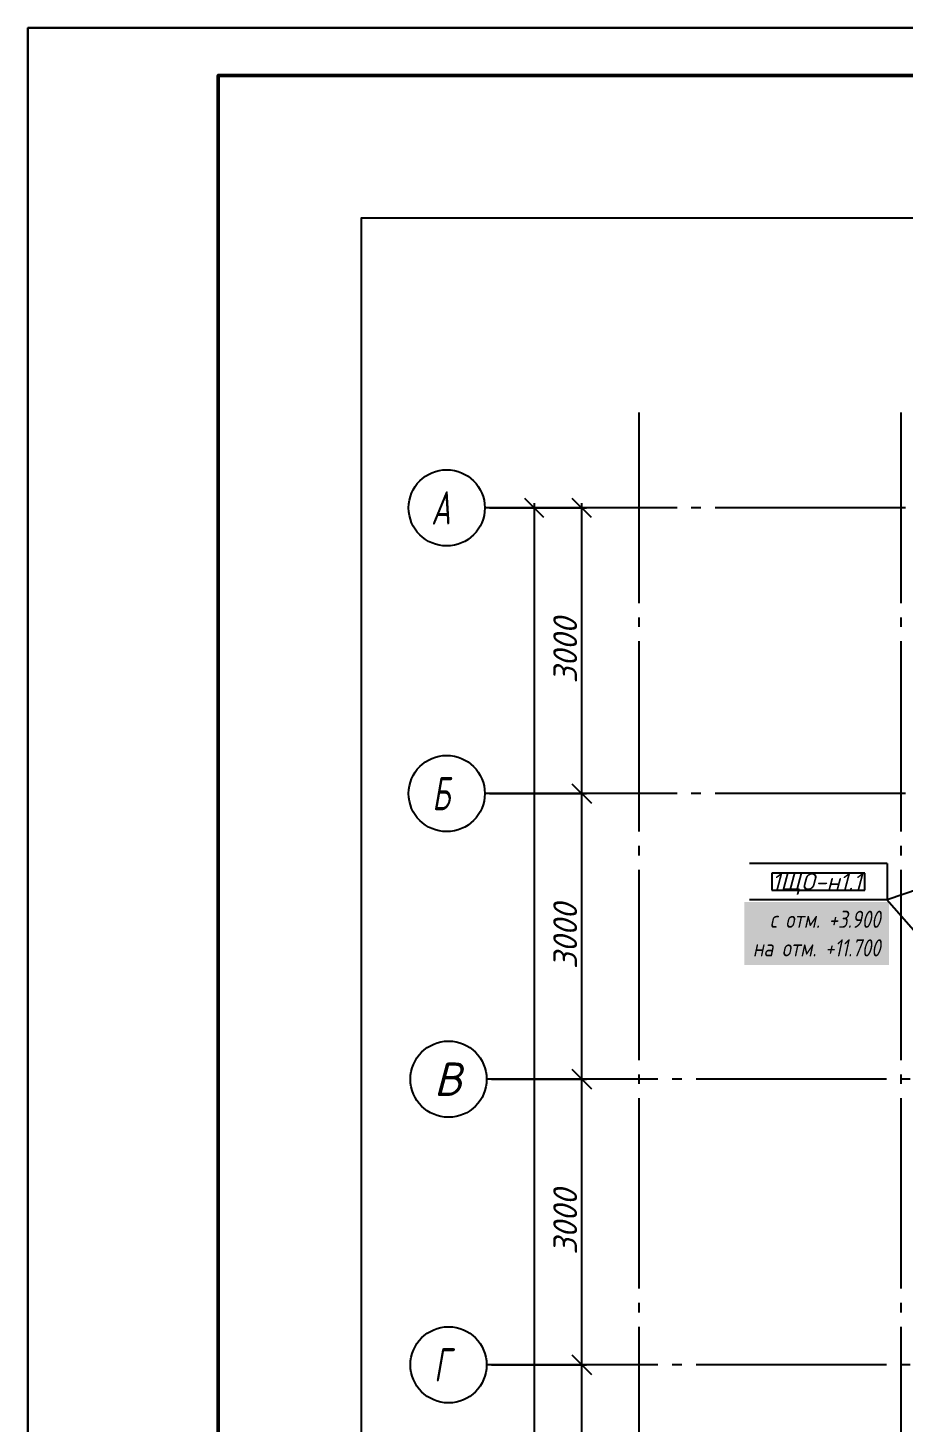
# Model space of a CAD drawing. Header units: millimetres. Extents: x 0 to 1286, y 0 to 420.
# Drawn here: x 0 to 91.9, y 273.6 to 420 of the extents above; entities that cross this region are included whole.
import ezdxf

# ---------------------------------------------------------------- set-up
doc = ezdxf.new("R2010")
doc.units = ezdxf.units.MM
doc.linetypes.add('ГОСТ 2.303 5', pattern=[24, 20, -1.5, 1, -1.5])
for name, color, linetype in [('Viewport1ForCustomObjects_0', 7, 'Continuous'), ('Viewport2ForCustomObjects_0', 7, 'Continuous'), ('Рамка', 7, 'Continuous'), ('Строительные оси', 7, 'Continuous'), ('ЭО_РАБОЧЕЕ ОСВЕЩЕНИЕ', 7, 'Continuous')]:
    doc.layers.add(name, color=color, linetype=linetype)
doc.styles.add('1.8', font='isocpeui.ttf', dxfattribs={"height": 1.8})
doc.styles.add('2.5', font='isocpeui.ttf')
doc.styles.add('CustomTextStyle55', font='isocpeui.ttf', dxfattribs={"width": 0.651774, "height": 3.5})
doc.styles.add('CustomTextStyle57', font='isocpeui.ttf', dxfattribs={"width": 0.651774, "height": 3.5})
doc.styles.add('CustomTextStyle58', font='isocpeui.ttf', dxfattribs={"width": 0.651774, "height": 3.5})
doc.styles.add('CustomTextStyle61', font='isocpeui.ttf', dxfattribs={"width": 0.987755, "height": 3.5})
doc.styles.add('CustomTextStyle97', font='isocpeui.ttf', dxfattribs={"width": 0.987755, "height": 1.8})
doc.dimstyles.new('ISO-100', dxfattribs={"dimtxt": 2.5, "dimasz": 2, "dimexe": 0.5, "dimexo": 0.5, "dimgap": 0.5, "dimtad": 1, "dimdec": 0, "dimlfac": 100, "dimzin": 0, "dimdsep": 46, "dimtxsty": '2.5', "dimblk": 'OBLIQUE', "dimcen": 0, "dimdle": 0.5, "dimclrd": 3, "dimclre": 3, "dimadec": 0, "dimazin": 0, "dimtfac": 1, "dimtdec": 0, "dimtmove": 0, "dimatfit": 1, "dimfxl": 1, "dimtolj": 1, "dimtzin": 0, "dimlwd": -1, "dimarcsym": 0})

# ---------------------------------------------------------------- blocks, each defined once
blk = doc.blocks.new('_Oblique')
at = {"color": 0, "linetype": 'ByBlock', "lineweight": -2}
blk.add_line((-0.5, -0.5), (0.5, 0.5), dxfattribs=at)
blk = doc.blocks.new('*D584')
at = {"layer": 'Defpoints', "color": 0, "ltscale": 100, "transparency": 16777216}
for p in [(48.19, 279.59), (58.19, 279.59), (48.19, 249.59)]:
    blk.add_point(p, dxfattribs=at)
at = {"layer": 'Строительные оси', "color": 3, "ltscale": 100, "transparency": 16777216}
blk.add_line((58.19, 249.09), (58.19, 280.09), dxfattribs=at)
at = {"layer": 'Строительные оси', "color": 3, "lineweight": -2, "ltscale": 100, "transparency": 16777216}
for p, q in [((48.69, 279.59), (58.69, 279.59)), ((48.69, 249.59), (58.69, 249.59))]:
    blk.add_line(p, q, dxfattribs=at)
at = {"layer": 'Строительные оси', "color": 3, "ltscale": 100, "transparency": 16777216, "xscale": 2, "yscale": 2, "zscale": 2}
for p, rotation in [((58.19, 279.59), 90), ((58.19, 249.59), 270)]:
    blk.add_blockref('_Oblique', p, dxfattribs=dict(at, rotation=rotation))
at = {"layer": 'Строительные оси', "color": 0, "ltscale": 100, "transparency": 16777216, "insert": (56.44, 264.59), "char_height": 2.5, "attachment_point": 5, "rotation": 90, "style": '2.5'}
blk.add_mtext('\\A1;3000', dxfattribs=at)
blk = doc.blocks.new('*D585')
at = {"layer": 'Defpoints', "color": 0, "ltscale": 100, "transparency": 16777216}
for p in [(48.19, 309.59), (58.19, 309.59), (48.19, 279.59)]:
    blk.add_point(p, dxfattribs=at)
at = {"layer": 'Строительные оси', "color": 3, "lineweight": -2, "ltscale": 100, "transparency": 16777216}
for p, q in [((48.69, 309.59), (58.69, 309.59)), ((48.69, 279.59), (58.69, 279.59))]:
    blk.add_line(p, q, dxfattribs=at)
at = {"layer": 'Строительные оси', "color": 3, "ltscale": 100, "transparency": 16777216}
blk.add_line((58.19, 279.09), (58.19, 310.09), dxfattribs=at)
at = {"layer": 'Строительные оси', "color": 3, "ltscale": 100, "transparency": 16777216, "xscale": 2, "yscale": 2, "zscale": 2}
for p, rotation in [((58.19, 309.59), 90), ((58.19, 279.59), 270)]:
    blk.add_blockref('_Oblique', p, dxfattribs=dict(at, rotation=rotation))
at = {"layer": 'Строительные оси', "color": 0, "ltscale": 100, "transparency": 16777216, "insert": (56.44, 294.59), "char_height": 2.5, "attachment_point": 5, "rotation": 90, "style": '2.5'}
blk.add_mtext('\\A1;3000', dxfattribs=at)
blk = doc.blocks.new('*D586')
at = {"layer": 'Defpoints', "color": 0, "ltscale": 100, "transparency": 16777216}
for p in [(48, 339.59), (58.19, 339.59), (48.19, 309.59)]:
    blk.add_point(p, dxfattribs=at)
at = {"layer": 'Строительные оси', "color": 3, "ltscale": 100, "transparency": 16777216}
blk.add_line((58.19, 309.09), (58.19, 340.09), dxfattribs=at)
at = {"layer": 'Строительные оси', "color": 3, "lineweight": -2, "ltscale": 100, "transparency": 16777216}
for p, q in [((48.5, 339.59), (58.69, 339.59)), ((48.69, 309.59), (58.69, 309.59))]:
    blk.add_line(p, q, dxfattribs=at)
at = {"layer": 'Строительные оси', "color": 3, "ltscale": 100, "transparency": 16777216, "xscale": 2, "yscale": 2, "zscale": 2}
for p, rotation in [((58.19, 339.59), 90), ((58.19, 309.59), 270)]:
    blk.add_blockref('_Oblique', p, dxfattribs=dict(at, rotation=rotation))
at = {"layer": 'Строительные оси', "color": 0, "ltscale": 100, "transparency": 16777216, "insert": (56.44, 324.59), "char_height": 2.5, "attachment_point": 5, "rotation": 90, "style": '2.5'}
blk.add_mtext('\\A1;3000', dxfattribs=at)
blk = doc.blocks.new('*D587')
at = {"layer": 'Defpoints', "color": 0, "ltscale": 100, "transparency": 16777216}
for p in [(48, 369.59), (58.19, 369.59), (48, 339.59)]:
    blk.add_point(p, dxfattribs=at)
at = {"layer": 'Строительные оси', "color": 3, "lineweight": -2, "ltscale": 100, "transparency": 16777216}
for p, q in [((48.5, 369.59), (58.69, 369.59)), ((48.5, 339.59), (58.69, 339.59))]:
    blk.add_line(p, q, dxfattribs=at)
at = {"layer": 'Строительные оси', "color": 3, "ltscale": 100, "transparency": 16777216}
blk.add_line((58.19, 339.09), (58.19, 370.09), dxfattribs=at)
at = {"layer": 'Строительные оси', "color": 3, "ltscale": 100, "transparency": 16777216, "xscale": 2, "yscale": 2, "zscale": 2}
for p, rotation in [((58.19, 369.59), 90), ((58.19, 339.59), 270)]:
    blk.add_blockref('_Oblique', p, dxfattribs=dict(at, rotation=rotation))
at = {"layer": 'Строительные оси', "color": 0, "ltscale": 100, "transparency": 16777216, "insert": (56.44, 354.59), "char_height": 2.5, "attachment_point": 5, "rotation": 90, "style": '2.5'}
blk.add_mtext('\\A1;3000', dxfattribs=at)
blk = doc.blocks.new('*D588')
at = {"layer": 'Defpoints', "color": 0, "ltscale": 100, "transparency": 16777216}
for p in [(48, 369.59), (48.19, 99.59), (53.19, 99.59)]:
    blk.add_point(p, dxfattribs=at)
at = {"layer": 'Строительные оси', "color": 3, "lineweight": -2, "ltscale": 100, "transparency": 16777216}
for p, q in [((48.5, 369.59), (53.69, 369.59)), ((48.69, 99.59), (53.69, 99.59))]:
    blk.add_line(p, q, dxfattribs=at)
at = {"layer": 'Строительные оси', "color": 3, "ltscale": 100, "transparency": 16777216}
blk.add_line((53.19, 370.09), (53.19, 99.09), dxfattribs=at)
at = {"layer": 'Строительные оси', "color": 3, "ltscale": 100, "transparency": 16777216, "xscale": 2, "yscale": 2, "zscale": 2}
for p, rotation in [((53.19, 369.59), 90), ((53.19, 99.59), 270)]:
    blk.add_blockref('_Oblique', p, dxfattribs=dict(at, rotation=rotation))
at = {"layer": 'Строительные оси', "color": 0, "ltscale": 100, "transparency": 16777216, "insert": (51.42, 234.59), "char_height": 2.5, "attachment_point": 5, "rotation": 90, "style": '2.5'}
blk.add_mtext('\\A1;27000', dxfattribs=at)
blk = doc.blocks.new('*E601')
at = {"layer": 'Строительные оси', "color": 3, "linetype": 'ГОСТ 2.303 5', "lineweight": 25}
for p, q in [((-273.57, 258.86), (-273.57, -45.14)), ((-246.07, 258.86), (-246.07, -45.14)), ((-283.76, 248.86), (-289.76, 248.86)), ((186.43, 248.86), (-283.76, 248.86)), ((-283.76, 218.86), (-289.76, 218.86)), ((186.43, 218.86), (-283.76, 218.86)), ((-283.57, 188.86), (-289.57, 188.86)), ((280.43, 188.86), (-283.57, 188.86)), ((-283.57, 158.86), (-289.57, 158.86)), ((280.43, 158.86), (-283.57, 158.86))]:
    blk.add_line(p, q, dxfattribs=at)
at = {"layer": 'Строительные оси', "color": 3, "linetype": 'Continuous', "lineweight": 25}
for centre in [(-293.76, 248.86), (-293.76, 218.86), (-293.57, 188.86), (-293.57, 158.86)]:
    blk.add_circle(centre, 4, dxfattribs=at)
at = {"layer": 'Строительные оси', "linetype": 'Continuous', "lineweight": 25}
for s, style, width, p in [('А', 'CustomTextStyle58', 0.651774, (-295.39, 247.11)), ('Б', 'CustomTextStyle57', 0.651774, (-295.28, 217.11)), ('В', 'CustomTextStyle61', 0.987755, (-295.11, 187.11)), ('Г', 'CustomTextStyle55', 0.651774, (-295.1, 157.11))]:
    blk.add_text(s, height=3.5, dxfattribs=dict(at, style=style, width=width)).set_placement(p)
blk = doc.blocks.new('CustomObjectsInViewport1_0')
at = {"layer": 'ЭО_РАБОЧЕЕ ОСВЕЩЕНИЕ'}
for p, q in [((106.61, 333.94), (90.26, 328.44)), ((90.26, 332.24), (75.81, 332.24)), ((90.26, 332.24), (90.26, 328.44)), ((90.26, 328.44), (75.81, 328.44)), ((90.21, 328.44), (87.21, 328.44)), ((94.32, 323.78), (90.21, 328.44))]:
    blk.add_line(p, q, dxfattribs=at)
at = {"layer": 'ЭО_РАБОЧЕЕ ОСВЕЩЕНИЕ', "color": 7, "true_color": 0xffffff}
for p, q in [((87.92, 331.24), (78.15, 331.24)), ((78.15, 331.24), (78.15, 329.44)), ((87.92, 329.44), (87.92, 331.24)), ((78.15, 329.44), (87.92, 329.44)), ((78.15, 329.44), (78.15, 329.44))]:
    blk.add_line(p, q, dxfattribs=at)
at = {"layer": 'ЭО_РАБОЧЕЕ ОСВЕЩЕНИЕ', "style": 'CustomTextStyle97', "width": 0.987755}
blk.add_text('1ЩO-н1.1', height=1.8, dxfattribs=at).set_placement((78.15, 329.44))

msp = doc.modelspace()

# ---------------------------------------------------------------- linework, layer by layer
at = {"layer": 'Defpoints', "linetype": 'Continuous'}
msp.add_lwpolyline([(35, 56.586), (637.188, 56.586), (637.188, 400), (35, 400)], close=True, dxfattribs=at)
at = {"layer": 'Рамка', "lineweight": 30}
msp.add_lwpolyline([(891, 0), (0, 0), (0, 420), (891, 420)], close=True, dxfattribs=at)
at = {"layer": 'Рамка', "lineweight": 50}
msp.add_lwpolyline([(886, 5), (886, 415), (20, 415), (20, 5)], close=True, dxfattribs=at)

# ---------------------------------------------------------------- block references
at = {"layer": 'Viewport1ForCustomObjects_0'}
msp.add_blockref('CustomObjectsInViewport1_0', (0, 0), dxfattribs=at)
at = {"layer": 'Viewport2ForCustomObjects_0'}
msp.add_blockref('*E601', (337.756, 120.729), dxfattribs=at)

# ---------------------------------------------------------------- texts
at = {"layer": 'ЭО_РАБОЧЕЕ ОСВЕЩЕНИЕ', "insert": (89.567, 327.28), "char_height": 1.8, "attachment_point": 3, "style": '1.8', "bg_fill": 1, "box_fill_scale": 1.5, "bg_fill_color": 7, "bg_fill_true_color": 16777215, "bg_fill_transparency": 0}
msp.add_mtext('{\\W0.8;с отм. +3.900 \\Pна отм. +11.700}', dxfattribs=at)

# ---------------------------------------------------------------- dimensions: what is measured, and where the dimension line sits
at = {"layer": 'Строительные оси', "ltscale": 100}
for base, p1, p2, picture, middle in [((58.188, 369.586), (48, 339.586), (48, 369.586), '*D587', (56.438, 354.586)), ((53.188, 99.586), (48, 369.586), (48.188, 99.586), '*D588', (51.421, 234.586)), ((58.188, 339.586), (48.188, 309.586), (48, 339.586), '*D586', (56.438, 324.586)), ((58.188, 309.586), (48.188, 279.586), (48.188, 309.586), '*D585', (56.438, 294.586)), ((58.188, 279.586), (48.188, 249.586), (48.188, 279.586), '*D584', (56.438, 264.586))]:
    dim = msp.add_linear_dim(base=base, p1=p1, p2=p2, angle=90, dimstyle='ISO-100', override={"dimscale": 1, "dimlfac": 100}, dxfattribs=at)
    dim.commit()
    dim.dimension.update_dxf_attribs({"geometry": picture, "text_midpoint": middle})

doc.saveas('drawing.dxf')
